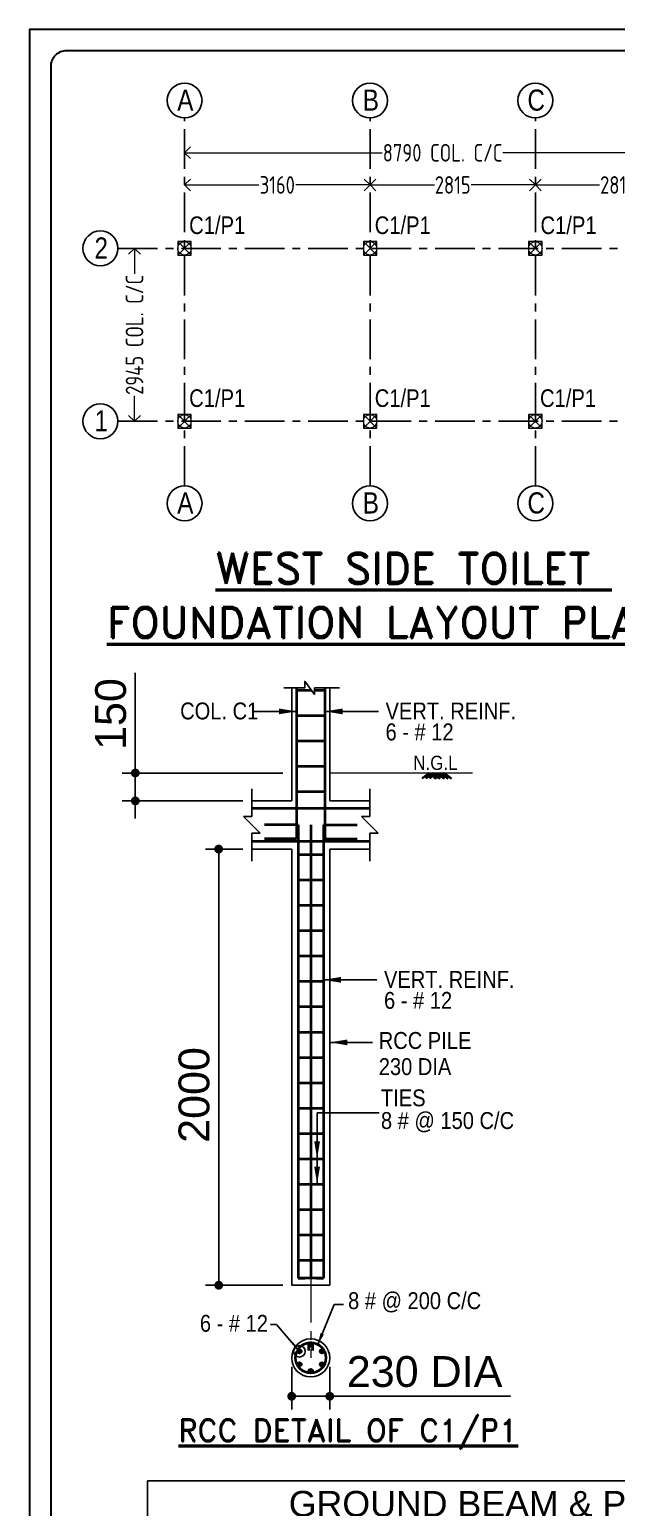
# Model space of a CAD drawing. Header units: inches. Extents: x -605 to 2991212, y -2872845 to 0.
# Drawn here: x 2303296 to 2313290, y -2809910 to -2784738 of the extents above; entities that cross this region are included whole.
import ezdxf
from ezdxf.enums import TextEntityAlignment as Align

# ---------------------------------------------------------------- set-up
doc = ezdxf.new("R2010")
doc.units = ezdxf.units.IN
doc.header["$LTSCALE"] = 600
doc.header["$MEASUREMENT"] = 0
doc.linetypes.add('CENTER', pattern=[2, 1.25, -0.25, 0.25, -0.25])
for name, color, linetype, lineweight in [('BRICK  WALL', 253, 'Continuous', 0), ('CENTER', 1, 'CENTER', 0), ('DIM', 251, 'Continuous', 0), ('L2', 2, 'Continuous', 20), ('L3', 3, 'Continuous', 25), ('L4', 4, 'Continuous', 30), ('L5', 10, 'Continuous', 40), ('PV_TEXT_ROMANS', 7, 'Continuous', 0), ('rDIMension', 1, 'Continuous', 18), ('rRCC 2', 40, 'Continuous', 15), ('rSHEET', 2, 'Continuous', 30), ('TEXT6', 6, 'Continuous', 50), ('TEXT7', 7, 'Continuous', 30)]:
    doc.layers.add(name, color=color, linetype=linetype, lineweight=lineweight)
doc.layers.add('see level', color=2, linetype='Continuous')
doc.layers.add('SnT-CENTER2', color=8, linetype='CENTER')
doc.styles.add('DIM', font='geniso.shx', dxfattribs={"width": 0.85})
doc.styles.add('J.P', font='ARIALN.TTF')
doc.styles.add('ROMAND', font='romand.shx')
doc.styles.add('ROMANS', font='arial.ttf')
doc.styles.get("Standard").update_dxf_attribs({"font": 'arial.ttf'})
doc.dimstyles.new('DST-25$7', dxfattribs={"dimscale": 150, "dimtxt": 2.25, "dimasz": 2, "dimexe": 1.5, "dimexo": 1, "dimgap": 1, "dimtad": 1, "dimdec": 0, "dimlfac": 0.25, "dimzin": 0, "dimdsep": 46, "dimtxsty": 'ROMANS', "dimblk": 'DOT', "dimcen": 0.09, "dimdle": 1, "dimclrd": 1, "dimclre": 1, "dimclrt": 7, "dimadec": 0, "dimazin": 0, "dimtfac": 1, "dimtdec": 0, "dimtmove": 0, "dimatfit": 3, "dimfxl": 1, "dimtolj": 1, "dimtzin": 0, "dimarcsym": 0})
doc.dimstyles.new('DST-50', dxfattribs={"dimscale": 150, "dimtxt": 2.25, "dimasz": 1, "dimexe": 1.5, "dimexo": 1, "dimgap": 1, "dimtad": 1, "dimdec": 0, "dimlfac": 0.333333, "dimzin": 0, "dimdsep": 46, "dimtxsty": 'ROMANS', "dimblk": 'DOT', "dimcen": 0.09, "dimdle": 1, "dimclrd": 1, "dimclre": 1, "dimclrt": 7, "dimadec": 0, "dimazin": 0, "dimtfac": 1, "dimtdec": 0, "dimtmove": 0, "dimatfit": 3, "dimfxl": 1, "dimtolj": 1, "dimtzin": 0, "dimarcsym": 0})
doc.dimstyles.new('DST-50$7', dxfattribs={"dimscale": 150, "dimtxt": 2.25, "dimasz": 2, "dimexe": 1.5, "dimexo": 1, "dimgap": 1, "dimtad": 1, "dimdec": 0, "dimlfac": 0.333333, "dimzin": 0, "dimdsep": 46, "dimtxsty": 'ROMANS', "dimblk": 'DOT', "dimcen": 0.09, "dimdle": 1, "dimclrd": 1, "dimclre": 1, "dimclrt": 7, "dimadec": 0, "dimazin": 0, "dimtfac": 1, "dimtdec": 0, "dimtmove": 0, "dimatfit": 3, "dimfxl": 1, "dimtolj": 1, "dimtzin": 0, "dimarcsym": 0})
doc.dimstyles.new('ST-100', dxfattribs={"dimscale": 100, "dimtxt": 2.5, "dimasz": 2, "dimexe": 0.18, "dimexo": 0.0625, "dimgap": 0.2, "dimtad": 0, "dimdec": 0, "dimzin": 0, "dimdsep": 46, "dimtxsty": 'DIM', "dimblk": 'OPEN90', "dimcen": 0.09, "dimclrd": 256, "dimclrt": 7, "dimadec": 0, "dimazin": 0, "dimtfac": 1, "dimtdec": 0, "dimtofl": 0, "dimtmove": 0, "dimatfit": 3, "dimldrblk": 'OPEN90', "dimfxl": 1, "dimtolj": 1, "dimtzin": 0, "dimlwd": -1, "dimarcsym": 0})

# ---------------------------------------------------------------- blocks, each defined once
blk = doc.blocks.new('_Dot')
at = {"color": 0, "linetype": 'ByBlock', "lineweight": -2}
blk.add_line((-0.5, 0), (-1, 0), dxfattribs=at)
at = {"color": 0, "linetype": 'ByBlock', "const_width": 0.5}
blk.add_lwpolyline([(-0.25, 0, 1), (0.25, 0, 1)], format="xyb", close=True, dxfattribs=at)
blk = doc.blocks.new('*D2016')
at = {"layer": 'Defpoints', "color": 0}
for p in [(2307080, -2798697), (2306517, -2806125), (2307760, -2806125)]:
    blk.add_point(p, dxfattribs=at)
at = {"layer": 'L5', "color": 1, "lineweight": -2}
for p, q in [((2306930, -2798697), (2306292, -2798697)), ((2306517, -2798847), (2306517, -2805975)), ((2307610, -2806125), (2306292, -2806125))]:
    blk.add_line(p, q, dxfattribs=at)
at = {"layer": 'L5', "color": 1, "lineweight": -2, "xscale": 150, "yscale": 150, "zscale": 150}
for p, rotation in [((2306517, -2798697), 90), ((2306517, -2806125), 270)]:
    blk.add_blockref('_Dot', p, dxfattribs=dict(at, rotation=rotation))
at = {"layer": 'L5', "color": 7, "insert": (2306099, -2802885), "char_height": 525, "attachment_point": 5, "rotation": 90, "style": 'ROMANS'}
blk.add_mtext('\\A1;2000', dxfattribs=at)
blk = doc.blocks.new('*D2017')
at = {"layer": 'Defpoints', "color": 0}
for p in [(2307760, -2807363), (2308408, -2807363), (2308408, -2808017)]:
    blk.add_point(p, dxfattribs=at)
at = {"layer": 'L5', "color": 1, "lineweight": -2}
for p, q in [((2307760, -2807513), (2307760, -2808242)), ((2308408, -2807513), (2308408, -2808242)), ((2307910, -2808017), (2308258, -2808017)), ((2308408, -2808017), (2311488, -2808017))]:
    blk.add_line(p, q, dxfattribs=at)
at = {"layer": 'L5', "color": 1, "lineweight": -2, "xscale": 150, "yscale": 150, "zscale": 150, "rotation": 180}
blk.add_blockref('_Dot', (2307760, -2808017), dxfattribs=at)
at = {"layer": 'L5', "color": 1, "lineweight": -2, "xscale": 150, "yscale": 150, "zscale": 150}
blk.add_blockref('_Dot', (2308408, -2808017), dxfattribs=at)
at = {"layer": 'L5', "color": 7, "insert": (2310023, -2807599), "char_height": 525, "attachment_point": 5, "style": 'ROMANS'}
blk.add_mtext('\\A1;230 DIA', dxfattribs=at)
blk = doc.blocks.new('*D2018')
at = {"layer": 'Defpoints', "color": 0}
for p in [(2307760, -2797401), (2305097, -2797876), (2307080, -2797876)]:
    blk.add_point(p, dxfattribs=at)
at = {"layer": 'L5', "color": 1, "lineweight": -2}
for p, q in [((2305097, -2797251), (2305097, -2795693)), ((2307610, -2797401), (2304872, -2797401)), ((2305097, -2797401), (2305097, -2797876)), ((2306930, -2797876), (2304872, -2797876)), ((2305097, -2798026), (2305097, -2798176))]:
    blk.add_line(p, q, dxfattribs=at)
at = {"layer": 'L5', "color": 1, "lineweight": -2, "xscale": 150, "yscale": 150, "zscale": 150}
for p, rotation in [((2305097, -2797401), 270), ((2305097, -2797876), 90)]:
    blk.add_blockref('_Dot', p, dxfattribs=dict(at, rotation=rotation))
at = {"layer": 'L5', "color": 7, "insert": (2304679, -2796397), "char_height": 525, "attachment_point": 5, "rotation": 90, "style": 'ROMANS'}
blk.add_mtext('\\A1;150', dxfattribs=at)
blk = doc.blocks.new('_Open90')
at = {"color": 0, "linetype": 'ByBlock', "lineweight": -2}
for p, q in [((0, 0), (-1, 0)), ((-0.5, 0.5), (0, 0)), ((0, 0), (-0.5, -0.5))]:
    blk.add_line(p, q, dxfattribs=at)
blk = doc.blocks.new('*D2019')
at = {"layer": 'Defpoints', "color": 0}
for p in [(2309095, -2787385), (2311910, -2787385), (2311910, -2787385)]:
    blk.add_point(p, dxfattribs=at)
at = {"layer": 'rDIMension', "color": 0, "linetype": 'ByBlock', "lineweight": -2}
for p, q in [((2309095, -2787385), (2309095, -2787385)), ((2311910, -2787385), (2311910, -2787385))]:
    blk.add_line(p, q, dxfattribs=at)
at = {"layer": 'rDIMension'}
for p, q in [((2309295, -2787385), (2310189, -2787385)), ((2311710, -2787385), (2310816, -2787385))]:
    blk.add_line(p, q, dxfattribs=at)
at = {"layer": 'rDIMension', "xscale": 200, "yscale": 200, "zscale": 200, "rotation": 180}
blk.add_blockref('_Open90', (2309095, -2787385), dxfattribs=at)
at = {"layer": 'rDIMension', "xscale": 200, "yscale": 200, "zscale": 200}
blk.add_blockref('_Open90', (2311910, -2787385), dxfattribs=at)
at = {"layer": 'rDIMension', "color": 7, "insert": (2310502, -2787385), "char_height": 300, "attachment_point": 5, "style": 'DIM'}
blk.add_mtext('\\A1;2815', dxfattribs=at)
blk = doc.blocks.new('*D2020')
at = {"layer": 'Defpoints', "color": 0}
for p in [(2314725, -2786970), (2311910, -2787385), (2314725, -2787385)]:
    blk.add_point(p, dxfattribs=at)
at = {"layer": 'rDIMension', "color": 0, "linetype": 'ByBlock', "lineweight": -2}
for p, q in [((2314725, -2786970), (2314725, -2787385)), ((2311910, -2787385), (2311910, -2787385))]:
    blk.add_line(p, q, dxfattribs=at)
at = {"layer": 'rDIMension'}
for p, q in [((2312110, -2787385), (2313004, -2787385)), ((2314525, -2787385), (2313631, -2787385))]:
    blk.add_line(p, q, dxfattribs=at)
at = {"layer": 'rDIMension', "xscale": 200, "yscale": 200, "zscale": 200, "rotation": 180}
blk.add_blockref('_Open90', (2311910, -2787385), dxfattribs=at)
at = {"layer": 'rDIMension', "xscale": 200, "yscale": 200, "zscale": 200}
blk.add_blockref('_Open90', (2314725, -2787385), dxfattribs=at)
at = {"layer": 'rDIMension', "color": 7, "insert": (2313317, -2787385), "char_height": 300, "attachment_point": 5, "style": 'DIM'}
blk.add_mtext('\\A1;2815', dxfattribs=at)
blk = doc.blocks.new('*D2021')
at = {"layer": 'Defpoints', "color": 0}
for p in [(2305935, -2786837), (2314725, -2786837), (2314725, -2786837)]:
    blk.add_point(p, dxfattribs=at)
at = {"layer": 'rDIMension', "color": 0, "linetype": 'ByBlock', "lineweight": -2}
for p, q in [((2305935, -2786837), (2305935, -2786837)), ((2314725, -2786837), (2314725, -2786837))]:
    blk.add_line(p, q, dxfattribs=at)
at = {"layer": 'rDIMension'}
for p, q in [((2306135, -2786837), (2309302, -2786837)), ((2314525, -2786837), (2311358, -2786837))]:
    blk.add_line(p, q, dxfattribs=at)
at = {"layer": 'rDIMension', "xscale": 200, "yscale": 200, "zscale": 200, "rotation": 180}
blk.add_blockref('_Open90', (2305935, -2786837), dxfattribs=at)
at = {"layer": 'rDIMension', "xscale": 200, "yscale": 200, "zscale": 200}
blk.add_blockref('_Open90', (2314725, -2786837), dxfattribs=at)
at = {"layer": 'rDIMension', "color": 7, "insert": (2310330, -2786837), "char_height": 300, "attachment_point": 5, "style": 'DIM'}
blk.add_mtext('\\A1;8790 COL. C/C', dxfattribs=at)
blk = doc.blocks.new('*D2022')
at = {"layer": 'Defpoints', "color": 0}
for p in [(2305359, -2788466), (2305083, -2791411), (2305083, -2791411)]:
    blk.add_point(p, dxfattribs=at)
at = {"layer": 'rDIMension', "color": 0, "linetype": 'ByBlock', "lineweight": -2}
for p, q in [((2305359, -2788466), (2305083, -2788466)), ((2305083, -2791411), (2305083, -2791411))]:
    blk.add_line(p, q, dxfattribs=at)
at = {"layer": 'rDIMension'}
for p, q in [((2305083, -2788666), (2305083, -2788898)), ((2305083, -2791211), (2305083, -2790979))]:
    blk.add_line(p, q, dxfattribs=at)
at = {"layer": 'rDIMension', "xscale": 200, "yscale": 200, "zscale": 200}
for p, rotation in [((2305083, -2788466), 90), ((2305083, -2791411), 270)]:
    blk.add_blockref('_Open90', p, dxfattribs=dict(at, rotation=rotation))
at = {"layer": 'rDIMension', "color": 7, "insert": (2305083, -2789938), "char_height": 300, "attachment_point": 5, "rotation": 90, "style": 'DIM'}
blk.add_mtext('\\A1;2945 COL. C/C', dxfattribs=at)
blk = doc.blocks.new('*T2026')
at = {"layer": 'see level', "color": 0, "linetype": 'ByBlock', "lineweight": -2}
for p, q in [((0, 0), (17688, 0)), ((0, 0), (0, -2913)), ((17688, 0), (17688, -6050)), ((0, -790), (17688, -790)), ((2410, -790), (2410, -6050)), ((6632, -790), (6632, -6050)), ((2410, -1852), (17688, -1852)), ((4521, -1852), (4521, -6050)), ((9300, -1852), (9300, -6050)), ((11968, -1852), (11968, -6050)), ((14828, -1852), (14828, -6050)), ((0, -2913), (17688, -2913)), ((0, -2913), (0, -6050)), ((0, -3541), (17688, -3541)), ((0, -4168), (17688, -4168)), ((0, -4795), (17688, -4795)), ((0, -5422), (17688, -5422)), ((0, -6050), (17688, -6050))]:
    blk.add_line(p, q, dxfattribs=at)
at = {"layer": 'see level', "color": 0, "linetype": 'ByBlock', "attachment_point": 5}
for s, insert, char_height, width in [('GROUND BEAM & PLINTH BEAM SCHEDULE', (8844, -395), 435.58, 17479.14), ('SIZE OF BEAM', (4521, -1321), 313.62, 4012.98), ('REINFORECEMENT', (12160, -1321), 313.62, 10846.99), ('BEAM MARKED', (1205, -1852), 313.62, 2201.02), ('CONF. STIRRUPS', (16258, -2383), 313.62, 2651.16), ('B', (3466, -2383), 314, 1901.95), ('D', (5577, -2383), 314, 1901.95), ('BOT BARS', (7966, -2383), 313.6, 2458.72), ('TOP BARS', (10634, -2383), 313.6, 2458.72), ('STIRRUPS', (13398, -2383), 313.6, 2651.16), ('GB1', (1205, -3227), 292.6, 2201.02), ('230', (3466, -3227), 292.6, 1901.95), ('380', (5577, -3227), 292.6, 1901.95), ('3-12#', (7966, -3227), 292.6, 2458.72), ('2-12#', (10634, -3227), 292.6, 2458.72), ('8#-150 C/C', (13398, -3227), 292.6, 2651.16), ('8#-100 C/C', (16258, -3227), 292.6, 2651.16), ('GBR1', (1205, -3854), 292.6, 2201.02), ('230', (3466, -3854), 292.6, 1901.95), ('380', (5577, -3854), 292.6, 1901.95), ('3-12#', (7966, -3854), 292.6, 2458.72), ('4-12#', (10634, -3854), 292.6, 2458.72), ('8#-150 C/C', (13398, -3854), 292.6, 2651.16), ('8#-100 C/C', (16258, -3854), 292.6, 2651.16), ('GB2', (1205, -4481), 292.6, 2201.02), ('230', (3466, -4481), 292.6, 1901.95), ('380', (5577, -4481), 292.6, 1901.95), ('2-12#', (7966, -4481), 292.6, 2458.72), ('2-12#', (10634, -4481), 292.6, 2458.72), ('8#-150 C/C', (13398, -4481), 292.6, 2651.16), ('8#-100 C/C', (16258, -4481), 292.6, 2651.16), ('PB1', (1205, -5109), 292.6, 2201.02), ('230', (3466, -5109), 292.6, 1901.95), ('380', (5577, -5109), 292.6, 1901.95), ('3-12#', (7966, -5109), 292.6, 2458.72), ('2-12#', (10634, -5109), 292.6, 2458.72), ('8#-150 C/C', (13398, -5109), 292.6, 2651.16), ('8#-100 C/C', (16258, -5109), 292.6, 2651.16), ('PB2', (1205, -5736), 292.6, 2201.02), ('230', (3466, -5736), 292.6, 1901.95), ('380', (5577, -5736), 292.6, 1901.95), ('2-12#', (7966, -5736), 292.6, 2458.72), ('2-12#', (10634, -5736), 292.6, 2458.72), ('8#-150 C/C', (13398, -5736), 292.6, 2651.16), ('8#-100 C/C', (16258, -5736), 292.6, 2651.16)]:
    blk.add_mtext(s, dxfattribs=dict(at, insert=insert, char_height=char_height, width=width))
blk = doc.blocks.new('*D2089')
at = {"layer": 'Defpoints', "color": 0}
for p in [(2305935, -2787385), (2305935, -2787385), (2309095, -2787385)]:
    blk.add_point(p, dxfattribs=at)
at = {"layer": 'rDIMension', "color": 0, "linetype": 'ByBlock', "lineweight": -2}
for p, q in [((2305935, -2787385), (2305935, -2787385)), ((2309095, -2787385), (2309095, -2787385))]:
    blk.add_line(p, q, dxfattribs=at)
at = {"layer": 'rDIMension'}
for p, q in [((2306135, -2787385), (2307202, -2787385)), ((2308895, -2787385), (2307828, -2787385))]:
    blk.add_line(p, q, dxfattribs=at)
at = {"layer": 'rDIMension', "xscale": 200, "yscale": 200, "zscale": 200, "rotation": 180}
blk.add_blockref('_Open90', (2305935, -2787385), dxfattribs=at)
at = {"layer": 'rDIMension', "xscale": 200, "yscale": 200, "zscale": 200}
blk.add_blockref('_Open90', (2309095, -2787385), dxfattribs=at)
at = {"layer": 'rDIMension', "color": 7, "insert": (2307515, -2787385), "char_height": 300, "attachment_point": 5, "style": 'DIM'}
blk.add_mtext('\\A1;3160', dxfattribs=at)

msp = doc.modelspace()

# ---------------------------------------------------------------- hatches: boundary and pattern name
at = {"layer": 'L4'}
h = msp.add_hatch(color=256, dxfattribs=at)
h.dxf.hatch_style = 1
h.paths.add_polyline_path([(2307854.8, -2807251.6, 1), (2307927, -2807251.6, 1)])
h = msp.add_hatch(color=256, dxfattribs=at)
h.dxf.hatch_style = 1
h.paths.add_polyline_path([(2308047.9, -2807140.1, 1), (2308120.2, -2807140.1, 1)])
h = msp.add_hatch(color=256, dxfattribs=at)
h.dxf.hatch_style = 1
h.paths.add_polyline_path([(2308241.1, -2807251.6, 1), (2308313.4, -2807251.6, 1)])
h = msp.add_hatch(color=256, dxfattribs=at)
h.dxf.hatch_style = 1
h.paths.add_polyline_path([(2307927, -2807474.7, 1), (2307854.8, -2807474.7, 1)])
h = msp.add_hatch(color=256, dxfattribs=at)
h.dxf.hatch_style = 1
h.paths.add_polyline_path([(2308313.4, -2807474.7, 1), (2308241.1, -2807474.7, 1)])
h = msp.add_hatch(color=256, dxfattribs=at)
h.dxf.hatch_style = 1
h.paths.add_polyline_path([(2308120.2, -2807586.2, 1), (2308047.9, -2807586.2, 1)])

# ---------------------------------------------------------------- linework, layer by layer
at = {"color": 1, "linetype": 'ByBlock'}
for centre in [(2305934.9, -2785946.7), (2309094.9, -2785946.7), (2311909.9, -2785946.7), (2304503.2, -2788465.9), (2304503.2, -2791410.5), (2305934.9, -2792808.2), (2309094.9, -2792808.2), (2311909.9, -2792808.2)]:
    msp.add_circle(centre, 297.7, dxfattribs=at)
at = {"layer": 'BRICK  WALL', "color": 8, "linetype": 'ByBlock'}
msp.add_line((2307187.7, -2798696.7), (2307079.7, -2798696.7), dxfattribs=at)
at = {"layer": 'CENTER'}
msp.add_line((2308084.1, -2806007.7), (2308084.1, -2807363.1), dxfattribs=at)
at = {"layer": 'DIM', "color": 3, "linetype": 'ByBlock'}
for centre in [(2305935.1, -2788465.7), (2309095.1, -2788465.7), (2311909.9, -2788465.9), (2305935.1, -2791410.3), (2309095.1, -2791410.3), (2311909.9, -2791410.5)]:
    msp.add_circle(centre, 115, dxfattribs=at)
at = {"layer": 'L2'}
msp.add_line((2310840.1, -2797401.4), (2308408.1, -2797401.4), dxfattribs=at)
at = {"layer": 'L3'}
for p, q in [((2307760.1, -2795952.6), (2307760.1, -2797875.9)), ((2308408.1, -2795952.6), (2308408.1, -2797875.9)), ((2307079.7, -2798144), (2307079.7, -2797670.7)), ((2307760.1, -2797875.9), (2307079.7, -2797875.9)), ((2309088.5, -2797875.9), (2308408.1, -2797875.9)), ((2309088.5, -2798144), (2309088.5, -2797670.7)), ((2307222, -2798428.6), (2306937.4, -2798144)), ((2307079.7, -2798144), (2306937.4, -2798144)), ((2309230.8, -2798428.6), (2308946.2, -2798144)), ((2309088.5, -2798144), (2308946.2, -2798144)), ((2307079.7, -2798901.9), (2307079.7, -2798428.6)), ((2307222, -2798428.6), (2307079.7, -2798428.6)), ((2309088.5, -2798901.9), (2309088.5, -2798428.6)), ((2309230.8, -2798428.6), (2309088.5, -2798428.6)), ((2307760.1, -2798696.7), (2307079.7, -2798696.7)), ((2307760.1, -2798696.7), (2307760.1, -2806124.9)), ((2309088.5, -2798696.7), (2308408.1, -2798696.7)), ((2308408.1, -2798696.7), (2308408.1, -2806124.9)), ((2307760.1, -2806124.9), (2308408.1, -2806124.9))]:
    msp.add_line(p, q, dxfattribs=at)
msp.add_lwpolyline([(2307627.7, -2795952.6), (2307981.2, -2795952.6), (2307981.2, -2795838), (2308150.9, -2796061.1), (2308150.9, -2795952.6), (2308572, -2795952.6)], dxfattribs=at)
msp.add_circle((2308084.1, -2807363.1), 324, dxfattribs=at)
at = {"layer": 'L4'}
for centre in [(2307890.9, -2807251.6), (2308084.1, -2807140.1), (2308277.3, -2807251.6), (2307890.9, -2807474.7), (2308277.3, -2807474.7), (2308084.1, -2807586.2)]:
    msp.add_circle(centre, 36.1, dxfattribs=at)
at = {"layer": 'L5'}
for p, q in [((2307842.7, -2795952.6), (2307842.7, -2798520)), ((2307842.7, -2795988), (2308095.3, -2795988)), ((2308150.9, -2795988), (2308325.5, -2795988)), ((2308325.5, -2795952.6), (2308325.5, -2798520)), ((2307842.7, -2796420), (2308325.5, -2796420)), ((2307842.7, -2796852), (2308325.5, -2796852)), ((2307842.7, -2797284), (2308325.5, -2797284)), ((2310106.4, -2797401.4), (2309983.6, -2797494.3)), ((2310166.7, -2797401.4), (2310043.9, -2797494.3)), ((2310102.8, -2797401.4), (2310225.6, -2797494.3)), ((2310230.6, -2797401.4), (2310107.8, -2797494.3)), ((2310166.7, -2797401.4), (2310289.5, -2797494.3)), ((2310300.5, -2797401.4), (2310177.7, -2797494.3)), ((2310236.6, -2797401.4), (2310359.4, -2797494.3)), ((2310364.4, -2797401.4), (2310241.6, -2797494.3)), ((2310300.5, -2797401.4), (2310423.3, -2797494.3)), ((2310360.8, -2797401.4), (2310483.6, -2797494.3)), ((2307842.7, -2797716), (2308325.5, -2797716)), ((2309088.5, -2798005.5), (2307079.7, -2798005.5)), ((2307868.1, -2798284.3), (2307295.5, -2798284.3)), ((2307868.1, -2798284.3), (2307868.1, -2806007.7)), ((2308084.1, -2798284.3), (2308084.1, -2806007.7)), ((2308300.1, -2798284.3), (2308300.1, -2806007.7)), ((2308300.1, -2798284.3), (2308872.6, -2798284.3)), ((2309088.5, -2798567.1), (2307079.7, -2798567.1)), ((2307842.7, -2798520), (2307295.5, -2798520)), ((2308325.5, -2798520), (2308872.6, -2798520)), ((2307868.1, -2798788.6), (2308300.1, -2798788.6)), ((2307868.1, -2799220.6), (2308300.1, -2799220.6)), ((2307868.1, -2799652.6), (2308300.1, -2799652.6)), ((2307868.1, -2800084.6), (2308300.1, -2800084.6)), ((2307868.1, -2800516.6), (2308300.1, -2800516.6)), ((2307868.1, -2800948.6), (2308300.1, -2800948.6)), ((2307868.1, -2801380.6), (2308300.1, -2801380.6)), ((2307868.1, -2801812.6), (2308300.1, -2801812.6)), ((2307868.1, -2802244.6), (2308300.1, -2802244.6)), ((2307868.1, -2802676.6), (2308300.1, -2802676.6)), ((2307868.1, -2803108.6), (2308300.1, -2803108.6)), ((2307868.1, -2803540.6), (2308300.1, -2803540.6)), ((2307868.1, -2803972.6), (2308300.1, -2803972.6)), ((2307868.1, -2804404.6), (2308300.1, -2804404.6)), ((2307868.1, -2804836.6), (2308300.1, -2804836.6)), ((2307868.1, -2805268.6), (2308300.1, -2805268.6)), ((2307868.1, -2805700.6), (2308300.1, -2805700.6)), ((2307868.1, -2806000.1), (2308300.1, -2806000.1)), ((2307868.1, -2806007.7), (2307983.4, -2806007.7)), ((2308184.7, -2806007.7), (2308300.1, -2806007.7))]:
    msp.add_line(p, q, dxfattribs=at)
msp.add_lwpolyline([(2308120.2, -2807238.9), (2308120.2, -2807140.1, 1), (2308047.9, -2807140.1), (2308047.9, -2807238.9)], format="xyb", dxfattribs=at)
msp.add_circle((2308084.1, -2807363.1), 259.2, dxfattribs=at)
at = {"layer": 'rRCC 2', "color": 6}
for p, q in [((2306050.1, -2788350.7), (2305820.1, -2788580.7)), ((2306050.1, -2788580.7), (2305820.1, -2788350.7)), ((2309210.1, -2788350.7), (2308980.1, -2788580.7)), ((2309210.1, -2788580.7), (2308980.1, -2788350.7)), ((2312024.9, -2788350.9), (2311794.9, -2788580.9)), ((2312024.9, -2788580.9), (2311794.9, -2788350.9)), ((2306050.1, -2791295.3), (2305820.1, -2791525.3)), ((2306050.1, -2791525.3), (2305820.1, -2791295.3)), ((2309210.1, -2791295.3), (2308980.1, -2791525.3)), ((2309210.1, -2791525.3), (2308980.1, -2791295.3)), ((2312024.9, -2791295.5), (2311794.9, -2791525.5)), ((2312024.9, -2791525.5), (2311794.9, -2791295.5))]:
    msp.add_line(p, q, dxfattribs=at)
for points in [[(2306050.1, -2788350.7), (2305820.1, -2788350.7), (2305820.1, -2788580.7), (2306050.1, -2788580.7)], [(2309210.1, -2788350.7), (2308980.1, -2788350.7), (2308980.1, -2788580.7), (2309210.1, -2788580.7)], [(2312024.9, -2788350.9), (2311794.9, -2788350.9), (2311794.9, -2788580.9), (2312024.9, -2788580.9)], [(2306050.1, -2791295.3), (2305820.1, -2791295.3), (2305820.1, -2791525.3), (2306050.1, -2791525.3)], [(2309210.1, -2791295.3), (2308980.1, -2791295.3), (2308980.1, -2791525.3), (2309210.1, -2791525.3)], [(2312024.9, -2791295.5), (2311794.9, -2791295.5), (2311794.9, -2791525.5), (2312024.9, -2791525.5)]]:
    msp.add_lwpolyline(points, close=True, dxfattribs=at)
at = {"layer": 'rSHEET'}
msp.add_lwpolyline([(2330045.3, -2822569.3), (2330045.3, -2784738.2), (2303296, -2784738.2), (2303296, -2822569.3)], close=True, dxfattribs=at)
msp.add_lwpolyline([(2329685.7, -2821938.8), (2329685.7, -2785368.7, 0.4142136), (2329415.4, -2785098.5), (2303925.8, -2785098.5, 0.4142136), (2303655.6, -2785368.7), (2303655.6, -2821938.8, 0.4142136), (2303925.8, -2822209), (2329415.4, -2822209, 0.4142136)], format="xyb", close=True, dxfattribs=at)
at = {"layer": 'SnT-CENTER2', "color": 6, "ltscale": 0.9}
for p, q in [((2305934.9, -2792510.6), (2305934.9, -2786244.4)), ((2309094.9, -2792510.6), (2309094.9, -2786244.4)), ((2311909.9, -2792510.6), (2311909.9, -2786244.4)), ((2304800.9, -2788465.9), (2316119.8, -2788465.9)), ((2304800.9, -2791410.5), (2316119.8, -2791410.5))]:
    msp.add_line(p, q, dxfattribs=at)

# ---------------------------------------------------------------- block references
msp.add_blockref('*T2026', (2305306, -2809455.6))

# ---------------------------------------------------------------- texts
at = {"layer": 'PV_TEXT_ROMANS', "attachment_point": 1, "style": 'J.P'}
for s, insert, char_height, width in [('\\pxqc;A', (2305575.7, -2785759.5), 360, 745.513), ('\\pxqc;B', (2308735.7, -2785759.5), 360, 745.513), ('\\pxqc;C', (2311550.7, -2785759.5), 360, 745.513), ('\\pxqc;C1/P1', (2305293.1, -2787921), 300, 2396.759), ('\\pxqc;C1/P1', (2308453.1, -2787921), 300, 2396.759), ('\\pxqc;C1/P1', (2311276.2, -2787921.4), 300, 2396.759), ('\\pxqc;2', (2304143.9, -2788278.7), 360, 745.513), ('\\pxqc;C1/P1', (2305293.1, -2790866), 300, 2396.759), ('\\pxqc;C1/P1', (2308453.1, -2790866), 300, 2396.759), ('\\pxqc;C1/P1', (2311267.7, -2790866), 300, 2396.759), ('\\pxqc;1', (2304143.9, -2791223.3), 360, 745.513), ('\\pxqc;C', (2311550.7, -2792621), 360, 745.513), ('\\pxqc;A', (2305575.7, -2792621), 360, 745.513), ('\\pxqc;B', (2308735.7, -2792621), 360, 745.513)]:
    msp.add_mtext(s, dxfattribs=dict(at, insert=insert, char_height=char_height, width=width))
at = {"layer": 'TEXT6', "style": 'ROMAND'}
for s, height, p in [('%%UWEST SIDE TOILET ', 525, (2309836.4, -2793914.4)), ('%%URCC DETAIL OF C1/P1', 378, (2308723.9, -2808623.5))]:
    msp.add_text(s, height=height, dxfattribs=at).set_placement(p, align=Align.MIDDLE)
at = {"layer": 'TEXT6', "insert": (2304612, -2794575.4), "char_height": 525, "attachment_point": 1, "style": 'ROMAND'}
msp.add_mtext('{\\LFOUNDATION LAYOUT PLAN}', dxfattribs=at)
at = {"layer": 'TEXT7', "style": 'ROMANS', "width": 0.85}
for s, height, p in [('COL. C1', 288, (2305860.3, -2796488.3)), ('VERT. REINF.', 288, (2309357.8, -2796488.3)), ('6 - # 12', 288, (2309357.8, -2796845.3)), ('N.G.L', 243, (2309830.7, -2797349.4)), ('VERT. REINF.', 288, (2309332.4, -2801060.7)), ('6 - # 12', 288, (2309332.4, -2801417.7)), ('RCC PILE', 288, (2309242.6, -2802101)), ('230 DIA', 288, (2309242.6, -2802545.9)), ('TIES', 288, (2309279.9, -2803078.2)), ('8 # @ 150 C/C', 288, (2309279.9, -2803464.5)), ('8 # @ 200 C/C', 288, (2308719.9, -2806532.5)), ('6 - # 12', 288, (2306196.2, -2806918.2))]:
    msp.add_text(s, height=height, dxfattribs=at).set_placement(p)

# ---------------------------------------------------------------- dimensions: what is measured, and where the dimension line sits
at = {"layer": 'L5'}
for base, p1, p2, text, override, picture, middle in [((2305096.8, -2797875.9), (2307760.1, -2797401.4), (2307079.7, -2797875.9), '150', {"dimtxt": 3.5}, '*D2018', (2305096.8, -2796397.1)), ((2306516.8, -2806124.9), (2307079.7, -2798696.7), (2307760.1, -2806124.9), '2000', {"dimtxt": 3.5, "dimtxsty": 'ROMANS'}, '*D2016', (2306516.8, -2802884.6))]:
    dim = msp.add_linear_dim(base=base, p1=p1, p2=p2, angle=90, text=text, dimstyle='DST-50', override=override, dxfattribs=at)
    dim.commit()
    dim.dimension.update_dxf_attribs({"geometry": picture, "text_midpoint": middle, "dimtype": 160})
dim = msp.add_linear_dim(base=(2308408.1, -2808017.2), p1=(2307760.1, -2807363.1), p2=(2308408.1, -2807363.1), text='230 DIA', dimstyle='DST-50', override={"dimtxt": 3.5}, dxfattribs=at)
dim.commit()
dim.dimension.update_dxf_attribs({"geometry": '*D2017', "text_midpoint": (2310022.9, -2807599)})
at = {"layer": 'rDIMension', "color": 1, "linetype": 'ByBlock'}
dim = msp.add_linear_dim(base=(2314724.9, -2786837.1), p1=(2305934.9, -2786837.1), p2=(2314724.9, -2786837.1), text='<> COL. C/C', dimstyle='ST-100', override={"dimtxt": 3, "dimasz": 2, "dimexe": 0, "dimexo": 0, "dimblk": 'Open90', "dimtmove": 1, "dimfxl": 1.25, "dimtfillclr": 256, "dimarcsym": 2}, dxfattribs=at)
dim.commit()
dim.dimension.update_dxf_attribs({"geometry": '*D2021', "text_midpoint": (2310329.9, -2786837.1)})
for base, p1, p2, override, picture, middle in [((2314724.9, -2787385.1), (2311909.9, -2787385.1), (2314724.9, -2786969.9), {"dimtxt": 3, "dimasz": 2, "dimexe": 0, "dimexo": 0, "dimblk": 'Open90', "dimtmove": 1, "dimfxl": 1.25, "dimtfillclr": 256, "dimarcsym": 2}, '*D2020', (2313317.4, -2787385.1)), ((2305934.9, -2787385.1), (2309094.9, -2787385.1), (2305934.9, -2787385.1), {"dimtxt": 3, "dimexe": 0, "dimexo": 0, "dimblk": 'Open90', "dimtmove": 1, "dimfxl": 1.25, "dimtfillclr": 256, "dimarcsym": 2}, '*D2089', (2307514.9, -2787385.1)), ((2311909.9, -2787385.1), (2309094.9, -2787385.1), (2311909.9, -2787385.1), {"dimtxt": 3, "dimasz": 2, "dimexe": 0, "dimexo": 0, "dimblk": 'Open90', "dimtmove": 1, "dimfxl": 1.25, "dimtfillclr": 256, "dimarcsym": 2}, '*D2019', (2310502.4, -2787385.1))]:
    dim = msp.add_linear_dim(base=base, p1=p1, p2=p2, dimstyle='ST-100', override=override, dxfattribs=at)
    dim.commit()
    dim.dimension.update_dxf_attribs({"geometry": picture, "text_midpoint": middle})
dim = msp.add_linear_dim(base=(2305083.1, -2791410.5), p1=(2305359.3, -2788465.9), p2=(2305083.1, -2791410.5), angle=90, text='<> COL. C/C', dimstyle='ST-100', override={"dimtxt": 3, "dimexe": 0, "dimexo": 0, "dimblk": 'Open90', "dimtmove": 1, "dimfxl": 1.25, "dimtfillclr": 256, "dimarcsym": 2}, dxfattribs=at)
dim.commit()
dim.dimension.update_dxf_attribs({"geometry": '*D2022', "text_midpoint": (2305083.1, -2789938.2)})

# ---------------------------------------------------------------- leaders
at = {"layer": 'DIM'}
for points, dimstyle, override in [([(2307842.7, -2796351.7), (2307109.5, -2796351.7)], 'DST-50$7', {"dimgap": 1, "dimtad": 0}), ([(2308325.5, -2796351.7), (2309236.1, -2796351.7)], 'DST-50$7', {"dimgap": 1, "dimtad": 0}), ([(2308300.1, -2800924.1), (2309210.7, -2800924.1)], 'DST-50$7', {"dimgap": 1, "dimtad": 0}), ([(2308408.1, -2801989.3), (2309137.6, -2801989.3)], 'DST-25$7', {"dimgap": 1, "dimtad": 0}), ([(2308192.8, -2804404.6), (2308192.8, -2803191.1), (2309247.9, -2803191.1)], 'DST-25$7', {"dimgap": 1, "dimtad": 0}), ([(2308192.8, -2803972.6), (2308192.8, -2803191.1)], 'DST-50$7', {"dimgap": 1, "dimtad": 0}), ([(2308205, -2807133.8), (2308485.1, -2806456.1), (2308643.9, -2806456.1)], 'DST-50$7', {"dimasz": 1.3, "dimtad": 0}), ([(2307890.9, -2807251.6), (2307502.6, -2806791.8), (2307399.9, -2806791.8)], 'DST-25$7', {"dimasz": 1.3, "dimtad": 0, "dimldrblk": 'DotBlank'})]:
    msp.add_leader(points, dimstyle=dimstyle, override=override, dxfattribs=at)

doc.saveas('drawing.dxf')
